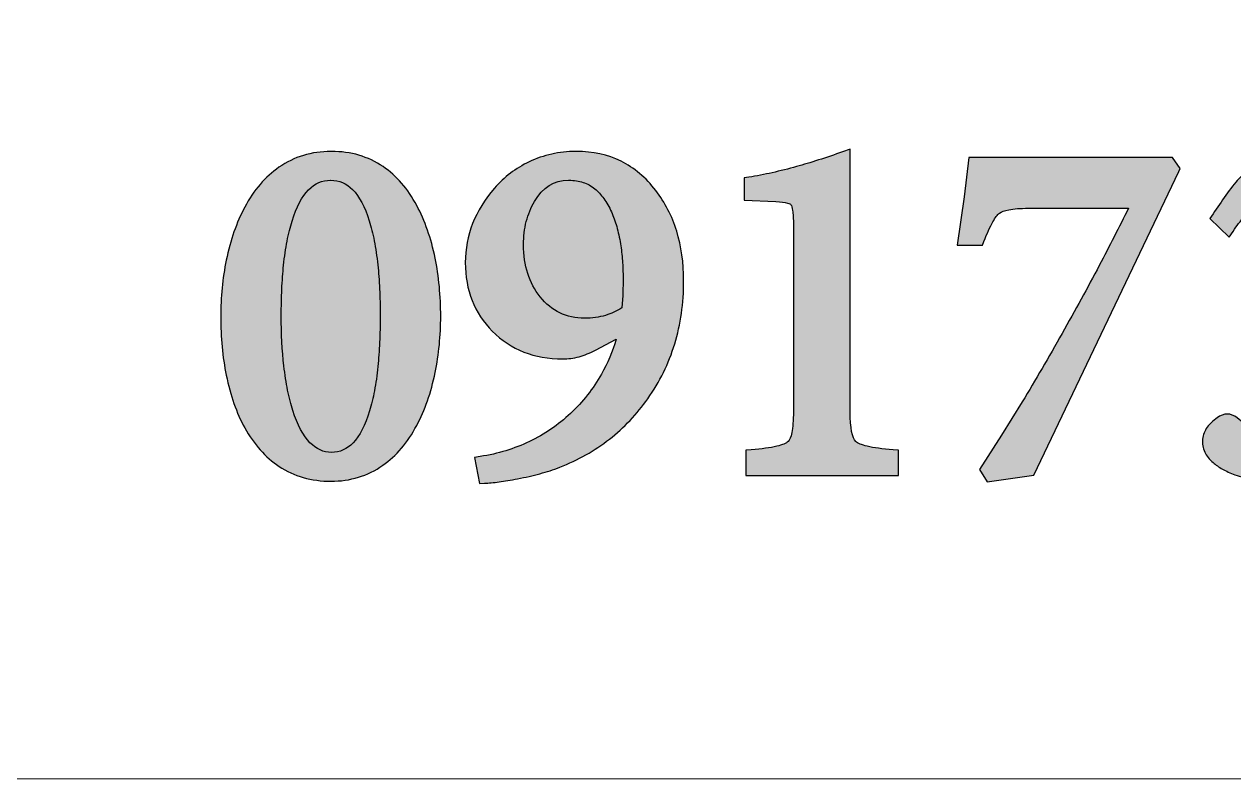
# Model space of a CAD drawing. Header units: millimetres. Extents: x -228 to -124, y -139 to -90.
# Drawn here: x -153.26 to -144.1, y -138.95 to -133.24 of the extents above; entities that cross this region are included whole.
import ezdxf

# ---------------------------------------------------------------- set-up
doc = ezdxf.new("R2010")
doc.units = ezdxf.units.MM
doc.header["$MEASUREMENT"] = 0
doc.layers.add('Layer 1', color=7, linetype='Continuous')

msp = doc.modelspace()

# ---------------------------------------------------------------- hatches: boundary and pattern name
at = {"layer": 'Layer 1', "true_color": 0x373435}
h = msp.add_hatch(color=250, dxfattribs=at)
edge = h.paths.add_edge_path()
edge.add_spline(control_points=[(-150.9351, -134.2027), (-150.8621, -134.2027), (-150.793, -134.2123), (-150.7277, -134.2313), (-150.6622, -134.2505), (-150.601, -134.2795), (-150.5447, -134.3175), (-150.4937, -134.3524), (-150.4468, -134.3944), (-150.4045, -134.4436), (-150.3622, -134.4926), (-150.3239, -134.5489), (-150.2899, -134.6122), (-150.2592, -134.6694), (-150.2319, -134.7318), (-150.2086, -134.7982), (-150.1855, -134.8641), (-150.1659, -134.935), (-150.1502, -135.0102), (-150.1363, -135.0791), (-150.1258, -135.1508), (-150.1188, -135.2258), (-150.1119, -135.3003), (-150.1082, -135.3758), (-150.1082, -135.4517), (-150.1082, -135.5237), (-150.1119, -135.5958), (-150.1188, -135.6677), (-150.1257, -135.7385), (-150.1363, -135.8086), (-150.1502, -135.8772), (-150.166, -135.9534), (-150.1856, -136.0251), (-150.2086, -136.0915), (-150.2319, -136.1586), (-150.2592, -136.221), (-150.2899, -136.2782), (-150.3248, -136.3435), (-150.3635, -136.4014), (-150.4059, -136.4512), (-150.4491, -136.5019), (-150.4963, -136.5452), (-150.5469, -136.5803), (-150.6042, -136.6202), (-150.666, -136.6506), (-150.7315, -136.6705), (-150.7973, -136.6907), (-150.8671, -136.7009), (-150.9403, -136.7009), (-151.014, -136.7009), (-151.0837, -136.6914), (-151.1489, -136.6729), (-151.2148, -136.6542), (-151.2762, -136.6258), (-151.3328, -136.5885), (-151.3843, -136.5542), (-151.4321, -136.5123), (-151.4757, -136.4632), (-151.5187, -136.4148), (-151.5579, -136.359), (-151.5926, -136.2967), (-151.6237, -136.2401), (-151.6511, -136.1783), (-151.6743, -136.1118), (-151.6974, -136.046), (-151.7171, -135.9742), (-151.7329, -135.8979), (-151.7467, -135.8289), (-151.7572, -135.7572), (-151.7641, -135.6833), (-151.771, -135.6084), (-151.7747, -135.532), (-151.7747, -135.4541), (-151.7747, -135.3813), (-151.771, -135.3085), (-151.7641, -135.2363), (-151.7574, -135.1652), (-151.7467, -135.095), (-151.7329, -135.0261), (-151.7171, -134.9504), (-151.6974, -134.879), (-151.6743, -134.8125), (-151.6512, -134.7459), (-151.6238, -134.6831), (-151.5929, -134.6249), (-151.5582, -134.5599), (-151.5191, -134.5021), (-151.4763, -134.4522), (-151.433, -134.4017), (-151.3851, -134.3585), (-151.3332, -134.3229), (-151.2761, -134.283), (-151.2141, -134.2528), (-151.1485, -134.2328), (-151.0828, -134.2128), (-151.0131, -134.2027), (-150.9403, -134.2027), (-150.9403, -134.2027), (-150.9351, -134.2027), (-150.9351, -134.2027)], knot_values=[0, 0, 0, 0, 0.030303, 0.030303, 0.030303, 0.060606, 0.060606, 0.060606, 0.090909, 0.090909, 0.090909, 0.121212, 0.121212, 0.121212, 0.151515, 0.151515, 0.151515, 0.181818, 0.181818, 0.181818, 0.212121, 0.212121, 0.212121, 0.242424, 0.242424, 0.242424, 0.272727, 0.272727, 0.272727, 0.30303, 0.30303, 0.30303, 0.333333, 0.333333, 0.333333, 0.363636, 0.363636, 0.363636, 0.393939, 0.393939, 0.393939, 0.424242, 0.424242, 0.424242, 0.454545, 0.454545, 0.454545, 0.484848, 0.484848, 0.484848, 0.515152, 0.515152, 0.515152, 0.545455, 0.545455, 0.545455, 0.575758, 0.575758, 0.575758, 0.606061, 0.606061, 0.606061, 0.636364, 0.636364, 0.636364, 0.666667, 0.666667, 0.666667, 0.69697, 0.69697, 0.69697, 0.727273, 0.727273, 0.727273, 0.757576, 0.757576, 0.757576, 0.787879, 0.787879, 0.787879, 0.818182, 0.818182, 0.818182, 0.848485, 0.848485, 0.848485, 0.878788, 0.878788, 0.878788, 0.909091, 0.909091, 0.909091, 0.939394, 0.939394, 0.939394, 0.969697, 0.969697, 0.969697, 1, 1, 1, 1], degree=3, periodic=1)
h = msp.add_hatch(color=250, dxfattribs=at)
edge = h.paths.add_edge_path()
edge.add_spline(control_points=[(-149.0799, -134.2027), (-148.9556, -134.2027), (-148.8431, -134.2275), (-148.7427, -134.2769), (-148.6424, -134.3264), (-148.5545, -134.4006), (-148.4796, -134.4989), (-148.4093, -134.5899), (-148.3562, -134.6928), (-148.321, -134.8073), (-148.2862, -134.9215), (-148.2684, -135.0469), (-148.2684, -135.1832), (-148.2684, -135.3524), (-148.2912, -135.5117), (-148.3364, -135.6606), (-148.3817, -135.8099), (-148.4498, -135.9483), (-148.54, -136.0754), (-148.6225, -136.1932), (-148.7197, -136.2956), (-148.831, -136.3823), (-148.9424, -136.469), (-149.0679, -136.5402), (-149.2072, -136.5953), (-149.2547, -136.6133), (-149.3048, -136.6295), (-149.3576, -136.6438), (-149.4097, -136.6579), (-149.4664, -136.6708), (-149.5269, -136.6822), (-149.5774, -136.6923), (-149.624, -136.7003), (-149.6658, -136.706), (-149.7076, -136.7116), (-149.7451, -136.7152), (-149.7773, -136.7162), (-149.7773, -136.7162), (-149.8143, -136.7174), (-149.8143, -136.7174), (-149.8143, -136.7174), (-149.8534, -136.521), (-149.8534, -136.521), (-149.8534, -136.521), (-149.8085, -136.5138), (-149.8085, -136.5138), (-149.6745, -136.4924), (-149.5503, -136.4544), (-149.4366, -136.4001), (-149.3231, -136.3458), (-149.2192, -136.2747), (-149.1252, -136.187), (-149.0311, -136.099), (-148.9532, -136.0001), (-148.8914, -135.8909), (-148.8448, -135.8083), (-148.8073, -135.7193), (-148.7789, -135.624), (-148.7789, -135.624), (-148.9365, -135.7078), (-148.9365, -135.7078), (-148.9779, -135.7299), (-149.0193, -135.7465), (-149.0605, -135.7576), (-149.1021, -135.7687), (-149.1436, -135.7744), (-149.1849, -135.7744), (-149.2925, -135.7744), (-149.391, -135.7568), (-149.4798, -135.7219), (-149.569, -135.6869), (-149.6482, -135.6342), (-149.7175, -135.5643), (-149.7855, -135.4962), (-149.8369, -135.4182), (-149.8711, -135.331), (-149.9049, -135.2445), (-149.922, -135.149), (-149.922, -135.0448), (-149.922, -134.8382), (-149.8483, -134.6499), (-149.7014, -134.4813), (-149.6647, -134.4391), (-149.6239, -134.4008), (-149.58, -134.3673), (-149.5368, -134.3344), (-149.4896, -134.3056), (-149.439, -134.2813), (-149.3842, -134.2551), (-149.3269, -134.2353), (-149.2679, -134.2223), (-149.209, -134.2093), (-149.148, -134.2027), (-149.0851, -134.2027), (-149.0851, -134.2027), (-149.0799, -134.2027), (-149.0799, -134.2027)], knot_values=[0, 0, 0, 0, 0.03125, 0.03125, 0.03125, 0.0625, 0.0625, 0.0625, 0.09375, 0.09375, 0.09375, 0.125, 0.125, 0.125, 0.15625, 0.15625, 0.15625, 0.1875, 0.1875, 0.1875, 0.21875, 0.21875, 0.21875, 0.25, 0.25, 0.25, 0.28125, 0.28125, 0.28125, 0.3125, 0.3125, 0.3125, 0.34375, 0.34375, 0.34375, 0.375, 0.375, 0.375, 0.40625, 0.40625, 0.40625, 0.4375, 0.4375, 0.4375, 0.46875, 0.46875, 0.46875, 0.5, 0.5, 0.5, 0.53125, 0.53125, 0.53125, 0.5625, 0.5625, 0.5625, 0.59375, 0.59375, 0.59375, 0.625, 0.625, 0.625, 0.65625, 0.65625, 0.65625, 0.6875, 0.6875, 0.6875, 0.71875, 0.71875, 0.71875, 0.75, 0.75, 0.75, 0.78125, 0.78125, 0.78125, 0.8125, 0.8125, 0.8125, 0.84375, 0.84375, 0.84375, 0.875, 0.875, 0.875, 0.90625, 0.90625, 0.90625, 0.9375, 0.9375, 0.9375, 0.96875, 0.96875, 0.96875, 1, 1, 1, 1], degree=3, periodic=1)
h = msp.add_hatch(color=250, dxfattribs=at)
edge = h.paths.add_edge_path()
edge.add_spline(control_points=[(-147.7981, -136.6133), (-147.7981, -136.6133), (-147.7981, -136.465), (-147.7981, -136.465), (-147.7981, -136.465), (-147.7574, -136.4621), (-147.7574, -136.4621), (-147.6765, -136.4564), (-147.6116, -136.4476), (-147.5636, -136.436), (-147.5203, -136.4256), (-147.4913, -136.4134), (-147.4775, -136.4001), (-147.4661, -136.3893), (-147.4567, -136.3666), (-147.4498, -136.3327), (-147.4416, -136.293), (-147.4373, -136.2397), (-147.4373, -136.1732), (-147.4373, -136.1732), (-147.4373, -134.7608), (-147.4373, -134.7608), (-147.4373, -134.7136), (-147.4395, -134.6762), (-147.4437, -134.6491), (-147.4471, -134.6266), (-147.4514, -134.6118), (-147.4561, -134.6059), (-147.4588, -134.6023), (-147.4677, -134.5984), (-147.4825, -134.5942), (-147.5036, -134.5885), (-147.533, -134.5842), (-147.5702, -134.5818), (-147.5702, -134.5818), (-147.811, -134.5727), (-147.811, -134.5727), (-147.811, -134.5727), (-147.811, -134.4033), (-147.811, -134.4033), (-147.811, -134.4033), (-147.7741, -134.3976), (-147.7741, -134.3976), (-147.7166, -134.3885), (-147.6573, -134.377), (-147.597, -134.3637), (-147.5369, -134.3502), (-147.4754, -134.3346), (-147.4131, -134.317), (-147.3618, -134.3031), (-147.3066, -134.2864), (-147.2476, -134.2675), (-147.1879, -134.2484), (-147.1269, -134.2275), (-147.0653, -134.2054), (-147.0653, -134.2054), (-147.0068, -134.1844), (-147.0068, -134.1844), (-147.0068, -134.1844), (-147.0068, -136.1732), (-147.0068, -136.1732), (-147.0068, -136.2986), (-146.9927, -136.374), (-146.9649, -136.3993), (-146.9504, -136.4133), (-146.9213, -136.4253), (-146.8774, -136.4357), (-146.829, -136.4476), (-146.7635, -136.4564), (-146.6819, -136.4621), (-146.6819, -136.4621), (-146.641, -136.4648), (-146.641, -136.4648), (-146.641, -136.4648), (-146.641, -136.6571), (-146.641, -136.6571), (-146.641, -136.6571), (-147.7981, -136.6571), (-147.7981, -136.6571), (-147.7981, -136.6571), (-147.7981, -136.6133), (-147.7981, -136.6133)], knot_values=[0, 0, 0, 0, 0.037037, 0.037037, 0.037037, 0.074074, 0.074074, 0.074074, 0.111111, 0.111111, 0.111111, 0.148148, 0.148148, 0.148148, 0.185185, 0.185185, 0.185185, 0.222222, 0.222222, 0.222222, 0.259259, 0.259259, 0.259259, 0.296296, 0.296296, 0.296296, 0.333333, 0.333333, 0.333333, 0.37037, 0.37037, 0.37037, 0.407407, 0.407407, 0.407407, 0.444444, 0.444444, 0.444444, 0.481481, 0.481481, 0.481481, 0.518519, 0.518519, 0.518519, 0.555556, 0.555556, 0.555556, 0.592593, 0.592593, 0.592593, 0.62963, 0.62963, 0.62963, 0.666667, 0.666667, 0.666667, 0.703704, 0.703704, 0.703704, 0.740741, 0.740741, 0.740741, 0.777778, 0.777778, 0.777778, 0.814815, 0.814815, 0.814815, 0.851852, 0.851852, 0.851852, 0.888889, 0.888889, 0.888889, 0.925926, 0.925926, 0.925926, 0.962963, 0.962963, 0.962963, 1, 1, 1, 1], degree=3, periodic=1)
h = msp.add_hatch(color=250, dxfattribs=at)
edge = h.paths.add_edge_path()
edge.add_spline(control_points=[(-143.2592, -135.186), (-143.207, -135.2006), (-143.1587, -135.2195), (-143.1143, -135.2426), (-143.0443, -135.2791), (-142.9832, -135.3264), (-142.9317, -135.3841), (-142.8821, -135.4391), (-142.8449, -135.5001), (-142.8204, -135.5662), (-142.796, -135.632), (-142.7842, -135.7032), (-142.785, -135.7789), (-142.7849, -135.8557), (-142.7955, -135.9296), (-142.8167, -136.0001), (-142.838, -136.0706), (-142.8701, -136.1382), (-142.9126, -136.2025), (-142.9494, -136.2567), (-142.9932, -136.3075), (-143.0437, -136.3548), (-143.0937, -136.4019), (-143.1509, -136.446), (-143.2144, -136.4866), (-143.2676, -136.5211), (-143.3228, -136.5517), (-143.3794, -136.5783), (-143.4371, -136.6054), (-143.4967, -136.6286), (-143.5574, -136.6478), (-143.6109, -136.6653), (-143.6608, -136.6785), (-143.7065, -136.6874), (-143.7529, -136.6963), (-143.7957, -136.7009), (-143.8341, -136.7009), (-143.8774, -136.7009), (-143.921, -136.6967), (-143.964, -136.6885), (-144.0072, -136.6804), (-144.0503, -136.6679), (-144.0929, -136.6518), (-144.1283, -136.6385), (-144.1603, -136.624), (-144.1878, -136.6089), (-144.2152, -136.5936), (-144.2389, -136.5772), (-144.2582, -136.5599), (-144.2875, -136.5365), (-144.309, -136.5096), (-144.3224, -136.4799), (-144.3363, -136.4494), (-144.3417, -136.4164), (-144.3384, -136.3816), (-144.3351, -136.3495), (-144.323, -136.3195), (-144.3028, -136.2915), (-144.2847, -136.2666), (-144.2594, -136.2428), (-144.2273, -136.2207), (-144.2032, -136.2017), (-144.1776, -136.1922), (-144.1515, -136.1922), (-144.1255, -136.1922), (-144.1001, -136.2017), (-144.0759, -136.2207), (-144.0759, -136.2207), (-144.0341, -136.2555), (-144.0341, -136.2555), (-144.0341, -136.2555), (-143.9935, -136.2857), (-143.9935, -136.2857), (-143.9935, -136.2857), (-143.9415, -136.3202), (-143.9415, -136.3202), (-143.9415, -136.3202), (-143.8891, -136.3492), (-143.8891, -136.3492), (-143.845, -136.3716), (-143.8007, -136.3884), (-143.756, -136.3994), (-143.7121, -136.4102), (-143.6673, -136.4157), (-143.6218, -136.4157), (-143.5613, -136.4157), (-143.5073, -136.4053), (-143.4603, -136.3845), (-143.4137, -136.364), (-143.3727, -136.3327), (-143.338, -136.2912), (-143.3012, -136.2455), (-143.2731, -136.1905), (-143.2544, -136.127), (-143.2352, -136.0616), (-143.2254, -135.9864), (-143.2254, -135.9017), (-143.2254, -135.8293), (-143.2376, -135.7649), (-143.2616, -135.7093), (-143.2851, -135.6544), (-143.321, -135.6069), (-143.3683, -135.567), (-143.4083, -135.5341), (-143.4529, -135.509), (-143.5013, -135.4924), (-143.5496, -135.4758), (-143.6029, -135.4674), (-143.6602, -135.4674), (-143.6602, -135.4674), (-143.7175, -135.4703), (-143.7175, -135.4703), (-143.7175, -135.4703), (-143.7805, -135.4793), (-143.7805, -135.4793), (-143.7805, -135.4793), (-143.8352, -135.4904), (-143.8352, -135.4904), (-143.8352, -135.4904), (-143.9315, -135.5178), (-143.9315, -135.5178), (-143.9315, -135.5178), (-143.9718, -135.319), (-143.9718, -135.319), (-143.9718, -135.319), (-143.9343, -135.3074), (-143.9343, -135.3074), (-143.8893, -135.2933), (-143.847, -135.2787), (-143.808, -135.2641), (-143.7696, -135.2499), (-143.7341, -135.2349), (-143.7015, -135.22), (-143.6653, -135.2035), (-143.632, -135.1865), (-143.6022, -135.1694), (-143.5725, -135.1522), (-143.546, -135.135), (-143.5236, -135.118), (-143.4722, -135.0774), (-143.4336, -135.033), (-143.4084, -134.9851), (-143.3837, -134.9385), (-143.3712, -134.8875), (-143.3712, -134.8325), (-143.3712, -134.7826), (-143.3791, -134.7384), (-143.3944, -134.7004), (-143.4093, -134.663), (-143.4319, -134.6306), (-143.4614, -134.6039), (-143.4897, -134.5789), (-143.5224, -134.5599), (-143.5589, -134.5473), (-143.5963, -134.5347), (-143.6389, -134.5281), (-143.686, -134.5281), (-143.7289, -134.5281), (-143.7708, -134.5352), (-143.8109, -134.5493), (-143.8518, -134.5635), (-143.8922, -134.5854), (-143.931, -134.614), (-143.9618, -134.6368), (-143.992, -134.6646), (-144.0213, -134.6967), (-144.0508, -134.7288), (-144.0798, -134.7662), (-144.1077, -134.808), (-144.1077, -134.808), (-144.1368, -134.8516), (-144.1368, -134.8516), (-144.1368, -134.8516), (-144.2829, -134.7097), (-144.2829, -134.7097), (-144.2208, -134.6222), (-144.153, -134.5156), (-144.087, -134.435), (-144.0561, -134.4005), (-144.0218, -134.3692), (-143.985, -134.3418), (-143.9481, -134.3146), (-143.9082, -134.2906), (-143.8659, -134.2707), (-143.8177, -134.2483), (-143.7682, -134.2312), (-143.7177, -134.2199), (-143.6671, -134.2085), (-143.6155, -134.2027), (-143.5632, -134.2027), (-143.5632, -134.2027), (-143.5604, -134.2027), (-143.5604, -134.2027), (-143.469, -134.2027), (-143.3857, -134.2153), (-143.3112, -134.2403), (-143.2357, -134.2656), (-143.1692, -134.3039), (-143.1119, -134.3545), (-143.0551, -134.4043), (-143.0123, -134.4622), (-142.9837, -134.5275), (-142.9553, -134.5925), (-142.9409, -134.6645), (-142.9409, -134.7429), (-142.9409, -134.7981), (-142.9516, -134.8506), (-142.9727, -134.8994), (-142.9935, -134.9479), (-143.025, -134.9932), (-143.0665, -135.0346), (-143.0665, -135.0346), (-143.0683, -135.0363), (-143.0683, -135.0363), (-143.1057, -135.0693), (-143.1464, -135.1024), (-143.19, -135.1354), (-143.19, -135.1354), (-143.2592, -135.186), (-143.2592, -135.186)], knot_values=[0, 0, 0, 0, 0.013699, 0.013699, 0.013699, 0.027397, 0.027397, 0.027397, 0.041096, 0.041096, 0.041096, 0.054795, 0.054795, 0.054795, 0.068493, 0.068493, 0.068493, 0.082192, 0.082192, 0.082192, 0.09589, 0.09589, 0.09589, 0.109589, 0.109589, 0.109589, 0.123288, 0.123288, 0.123288, 0.136986, 0.136986, 0.136986, 0.150685, 0.150685, 0.150685, 0.164384, 0.164384, 0.164384, 0.178082, 0.178082, 0.178082, 0.191781, 0.191781, 0.191781, 0.205479, 0.205479, 0.205479, 0.219178, 0.219178, 0.219178, 0.232877, 0.232877, 0.232877, 0.246575, 0.246575, 0.246575, 0.260274, 0.260274, 0.260274, 0.273973, 0.273973, 0.273973, 0.287671, 0.287671, 0.287671, 0.30137, 0.30137, 0.30137, 0.315068, 0.315068, 0.315068, 0.328767, 0.328767, 0.328767, 0.342466, 0.342466, 0.342466, 0.356164, 0.356164, 0.356164, 0.369863, 0.369863, 0.369863, 0.383562, 0.383562, 0.383562, 0.39726, 0.39726, 0.39726, 0.410959, 0.410959, 0.410959, 0.424658, 0.424658, 0.424658, 0.438356, 0.438356, 0.438356, 0.452055, 0.452055, 0.452055, 0.465753, 0.465753, 0.465753, 0.479452, 0.479452, 0.479452, 0.493151, 0.493151, 0.493151, 0.506849, 0.506849, 0.506849, 0.520548, 0.520548, 0.520548, 0.534247, 0.534247, 0.534247, 0.547945, 0.547945, 0.547945, 0.561644, 0.561644, 0.561644, 0.575342, 0.575342, 0.575342, 0.589041, 0.589041, 0.589041, 0.60274, 0.60274, 0.60274, 0.616438, 0.616438, 0.616438, 0.630137, 0.630137, 0.630137, 0.643836, 0.643836, 0.643836, 0.657534, 0.657534, 0.657534, 0.671233, 0.671233, 0.671233, 0.684932, 0.684932, 0.684932, 0.69863, 0.69863, 0.69863, 0.712329, 0.712329, 0.712329, 0.726027, 0.726027, 0.726027, 0.739726, 0.739726, 0.739726, 0.753425, 0.753425, 0.753425, 0.767123, 0.767123, 0.767123, 0.780822, 0.780822, 0.780822, 0.794521, 0.794521, 0.794521, 0.808219, 0.808219, 0.808219, 0.821918, 0.821918, 0.821918, 0.835616, 0.835616, 0.835616, 0.849315, 0.849315, 0.849315, 0.863014, 0.863014, 0.863014, 0.876712, 0.876712, 0.876712, 0.890411, 0.890411, 0.890411, 0.90411, 0.90411, 0.90411, 0.917808, 0.917808, 0.917808, 0.931507, 0.931507, 0.931507, 0.945205, 0.945205, 0.945205, 0.958904, 0.958904, 0.958904, 0.972603, 0.972603, 0.972603, 0.986301, 0.986301, 0.986301, 1, 1, 1, 1], degree=3, periodic=1)
h = msp.add_hatch(color=250, dxfattribs=at)
edge = h.paths.add_edge_path()
edge.add_spline(control_points=[(-144.5188, -134.3549), (-144.5188, -134.3549), (-145.6165, -136.6557), (-145.6165, -136.6557), (-145.6165, -136.6557), (-145.9695, -136.7042), (-145.9695, -136.7042), (-145.9695, -136.7042), (-146.0281, -136.6131), (-146.0281, -136.6131), (-146.0281, -136.6131), (-145.86, -136.352), (-145.86, -136.352), (-145.86, -136.352), (-145.7037, -136.0997), (-145.7037, -136.0997), (-145.6043, -135.9343), (-145.5038, -135.7613), (-145.4026, -135.5813), (-145.3038, -135.4066), (-145.2098, -135.235), (-145.121, -135.0667), (-145.0443, -134.9213), (-144.9704, -134.7766), (-144.8997, -134.6331), (-144.8997, -134.6331), (-145.6586, -134.6331), (-145.6586, -134.6331), (-145.7183, -134.6331), (-145.7672, -134.6367), (-145.8052, -134.6438), (-145.8392, -134.65), (-145.8632, -134.6589), (-145.8773, -134.6698), (-145.8915, -134.6806), (-145.9081, -134.7033), (-145.927, -134.737), (-145.9478, -134.7742), (-145.9704, -134.8234), (-145.9941, -134.884), (-145.9941, -134.884), (-146.005, -134.912), (-146.005, -134.912), (-146.005, -134.912), (-146.1981, -134.912), (-146.1981, -134.912), (-146.1981, -134.912), (-146.1447, -134.5473), (-146.1447, -134.5473), (-146.1447, -134.5473), (-146.1095, -134.2487), (-146.1095, -134.2487), (-146.1095, -134.2487), (-144.5662, -134.2487), (-144.5662, -134.2487), (-144.5662, -134.2487), (-144.5079, -134.332), (-144.5079, -134.332), (-144.5079, -134.332), (-144.5188, -134.3549), (-144.5188, -134.3549)], knot_values=[0, 0, 0, 0, 0.05, 0.05, 0.05, 0.1, 0.1, 0.1, 0.15, 0.15, 0.15, 0.2, 0.2, 0.2, 0.25, 0.25, 0.25, 0.3, 0.3, 0.3, 0.35, 0.35, 0.35, 0.4, 0.4, 0.4, 0.45, 0.45, 0.45, 0.5, 0.5, 0.5, 0.55, 0.55, 0.55, 0.6, 0.6, 0.6, 0.65, 0.65, 0.65, 0.7, 0.7, 0.7, 0.75, 0.75, 0.75, 0.8, 0.8, 0.8, 0.85, 0.85, 0.85, 0.9, 0.9, 0.9, 0.95, 0.95, 0.95, 1, 1, 1, 1], degree=3, periodic=1)
h = msp.add_hatch(color=250, dxfattribs=at)
edge = h.paths.add_edge_path()
edge.add_spline(control_points=[(-150.9428, -134.4207), (-151.0065, -134.4207), (-151.0618, -134.4446), (-151.1085, -134.4923), (-151.1589, -134.5439), (-151.2007, -134.6233), (-151.2336, -134.7301), (-151.2482, -134.7759), (-151.2611, -134.827), (-151.272, -134.8829), (-151.2829, -134.9392), (-151.2918, -135.0003), (-151.2985, -135.0648), (-151.3042, -135.1221), (-151.3088, -135.183), (-151.3117, -135.247), (-151.3145, -135.3095), (-151.316, -135.3762), (-151.316, -135.4466), (-151.316, -135.5836), (-151.3092, -135.7107), (-151.296, -135.8279), (-151.2886, -135.8924), (-151.2789, -135.9534), (-151.2676, -136.0106), (-151.2563, -136.0675), (-151.2432, -136.1192), (-151.2286, -136.165), (-151.1933, -136.2745), (-151.1497, -136.3561), (-151.0986, -136.4091), (-151.0516, -136.4578), (-150.997, -136.4823), (-150.9351, -136.4823), (-150.8724, -136.4823), (-150.8179, -136.4579), (-150.7716, -136.4098), (-150.7214, -136.3573), (-150.6796, -136.2766), (-150.6468, -136.1684), (-150.6329, -136.1213), (-150.6203, -136.0699), (-150.6102, -136.0151), (-150.5999, -135.9585), (-150.5911, -135.8971), (-150.5846, -135.8313), (-150.5788, -135.7738), (-150.5741, -135.7126), (-150.5712, -135.6481), (-150.5684, -135.585), (-150.5669, -135.5177), (-150.5669, -135.4466), (-150.5669, -135.3752), (-150.5684, -135.3078), (-150.5712, -135.2448), (-150.5741, -135.1805), (-150.5788, -135.1197), (-150.5845, -135.0625), (-150.5919, -134.9975), (-150.6012, -134.9367), (-150.6121, -134.8807), (-150.6226, -134.8255), (-150.6353, -134.7742), (-150.6494, -134.7275), (-150.6829, -134.6217), (-150.7252, -134.5431), (-150.7756, -134.492), (-150.8223, -134.4446), (-150.8772, -134.4207), (-150.9403, -134.4207), (-150.9403, -134.4207), (-150.9428, -134.4207), (-150.9428, -134.4207)], knot_values=[0, 0, 0, 0, 0.041667, 0.041667, 0.041667, 0.083333, 0.083333, 0.083333, 0.125, 0.125, 0.125, 0.166667, 0.166667, 0.166667, 0.208333, 0.208333, 0.208333, 0.25, 0.25, 0.25, 0.291667, 0.291667, 0.291667, 0.333333, 0.333333, 0.333333, 0.375, 0.375, 0.375, 0.416667, 0.416667, 0.416667, 0.458333, 0.458333, 0.458333, 0.5, 0.5, 0.5, 0.541667, 0.541667, 0.541667, 0.583333, 0.583333, 0.583333, 0.625, 0.625, 0.625, 0.666667, 0.666667, 0.666667, 0.708333, 0.708333, 0.708333, 0.75, 0.75, 0.75, 0.791667, 0.791667, 0.791667, 0.833333, 0.833333, 0.833333, 0.875, 0.875, 0.875, 0.916667, 0.916667, 0.916667, 0.958333, 0.958333, 0.958333, 1, 1, 1, 1], degree=3, periodic=1)
h = msp.add_hatch(color=250, dxfattribs=at)
edge = h.paths.add_edge_path()
edge.add_spline(control_points=[(-149.1413, -134.4207), (-149.2492, -134.4207), (-149.3349, -134.4741), (-149.398, -134.5807), (-149.4255, -134.6282), (-149.4465, -134.6796), (-149.4603, -134.7338), (-149.4742, -134.7886), (-149.4814, -134.8471), (-149.4814, -134.909), (-149.4814, -134.9883), (-149.4708, -135.061), (-149.4496, -135.1269), (-149.4287, -135.192), (-149.3971, -135.2515), (-149.3554, -135.3041), (-149.3117, -135.3588), (-149.2617, -135.3997), (-149.2062, -135.4264), (-149.1507, -135.4532), (-149.0881, -135.4666), (-149.0185, -135.4666), (-148.9623, -135.4666), (-148.909, -135.4592), (-148.8594, -135.4442), (-148.8165, -135.4312), (-148.7757, -135.4125), (-148.7375, -135.3881), (-148.7375, -135.3881), (-148.7303, -135.293), (-148.7303, -135.293), (-148.7303, -135.293), (-148.7272, -135.1626), (-148.7272, -135.1626), (-148.7272, -135.1177), (-148.7289, -135.0733), (-148.7321, -135.0301), (-148.7354, -134.9859), (-148.7405, -134.9435), (-148.7469, -134.9031), (-148.7542, -134.8567), (-148.7638, -134.8127), (-148.7753, -134.772), (-148.7865, -134.7322), (-148.8001, -134.6951), (-148.8154, -134.6611), (-148.8324, -134.6236), (-148.852, -134.5894), (-148.8737, -134.5592), (-148.8942, -134.5305), (-148.9169, -134.5058), (-148.9413, -134.4849), (-148.9688, -134.4635), (-148.9986, -134.4474), (-149.0301, -134.4368), (-149.0628, -134.4262), (-149.0983, -134.4207), (-149.1361, -134.4207), (-149.1361, -134.4207), (-149.1413, -134.4207), (-149.1413, -134.4207)], knot_values=[0, 0, 0, 0, 0.05, 0.05, 0.05, 0.1, 0.1, 0.1, 0.15, 0.15, 0.15, 0.2, 0.2, 0.2, 0.25, 0.25, 0.25, 0.3, 0.3, 0.3, 0.35, 0.35, 0.35, 0.4, 0.4, 0.4, 0.45, 0.45, 0.45, 0.5, 0.5, 0.5, 0.55, 0.55, 0.55, 0.6, 0.6, 0.6, 0.65, 0.65, 0.65, 0.7, 0.7, 0.7, 0.75, 0.75, 0.75, 0.8, 0.8, 0.8, 0.85, 0.85, 0.85, 0.9, 0.9, 0.9, 0.95, 0.95, 0.95, 1, 1, 1, 1], degree=3, periodic=1)

# ---------------------------------------------------------------- linework, layer by layer
at = {"layer": 'Layer 1', "color": 250, "lineweight": 18}
msp.add_open_spline([(-160.9662, -99.1549), (-160.9662, -99.1549), (-127.1662, -99.1549), (-127.1662, -99.1549), (-125.5162, -99.1549), (-124.1662, -100.5049), (-124.1662, -102.1549), (-124.1662, -102.1549), (-124.1662, -135.9549), (-124.1662, -135.9549), (-124.1662, -137.6049), (-125.5162, -138.9549), (-127.1662, -138.9549), (-127.1662, -138.9549), (-160.9662, -138.9549), (-160.9662, -138.9549), (-162.6162, -138.9549), (-163.9662, -137.6049), (-163.9662, -135.9549), (-163.9662, -135.9549), (-163.9662, -102.1549), (-163.9662, -102.1549), (-163.9662, -100.5049), (-162.6162, -99.1549), (-160.9662, -99.1549)], degree=3, knots=[0, 0, 0, 0, 0.125, 0.125, 0.125, 0.25, 0.25, 0.25, 0.375, 0.375, 0.375, 0.5, 0.5, 0.5, 0.625, 0.625, 0.625, 0.75, 0.75, 0.75, 0.875, 0.875, 0.875, 1, 1, 1, 1], dxfattribs=at)
at = {"layer": 'Layer 1', "color": 250}
for points, knots in [([(-150.9351, -134.2027), (-150.8621, -134.2027), (-150.793, -134.2123), (-150.7277, -134.2313), (-150.6622, -134.2505), (-150.601, -134.2795), (-150.5447, -134.3175), (-150.4937, -134.3524), (-150.4468, -134.3944), (-150.4045, -134.4436), (-150.3622, -134.4926), (-150.3239, -134.5489), (-150.2899, -134.6122), (-150.2592, -134.6694), (-150.2319, -134.7318), (-150.2086, -134.7982), (-150.1855, -134.8641), (-150.1659, -134.935), (-150.1502, -135.0102), (-150.1363, -135.0791), (-150.1258, -135.1508), (-150.1188, -135.2258), (-150.1119, -135.3003), (-150.1082, -135.3758), (-150.1082, -135.4517), (-150.1082, -135.5237), (-150.1119, -135.5958), (-150.1188, -135.6677), (-150.1257, -135.7385), (-150.1363, -135.8086), (-150.1502, -135.8772), (-150.166, -135.9534), (-150.1856, -136.0251), (-150.2086, -136.0915), (-150.2319, -136.1586), (-150.2592, -136.221), (-150.2899, -136.2782), (-150.3248, -136.3435), (-150.3635, -136.4014), (-150.4059, -136.4512), (-150.4491, -136.5019), (-150.4963, -136.5452), (-150.5469, -136.5803), (-150.6042, -136.6202), (-150.666, -136.6506), (-150.7315, -136.6705), (-150.7973, -136.6907), (-150.8671, -136.7009), (-150.9403, -136.7009), (-151.014, -136.7009), (-151.0837, -136.6914), (-151.1489, -136.6729), (-151.2148, -136.6542), (-151.2762, -136.6258), (-151.3328, -136.5885), (-151.3843, -136.5542), (-151.4321, -136.5123), (-151.4757, -136.4632), (-151.5187, -136.4148), (-151.5579, -136.359), (-151.5926, -136.2967), (-151.6237, -136.2401), (-151.6511, -136.1783), (-151.6743, -136.1118), (-151.6974, -136.046), (-151.7171, -135.9742), (-151.7329, -135.8979), (-151.7467, -135.8289), (-151.7572, -135.7572), (-151.7641, -135.6833), (-151.771, -135.6084), (-151.7747, -135.532), (-151.7747, -135.4541), (-151.7747, -135.3813), (-151.771, -135.3085), (-151.7641, -135.2363), (-151.7574, -135.1652), (-151.7467, -135.095), (-151.7329, -135.0261), (-151.7171, -134.9504), (-151.6974, -134.879), (-151.6743, -134.8125), (-151.6512, -134.7459), (-151.6238, -134.6831), (-151.5929, -134.6249), (-151.5582, -134.5599), (-151.5191, -134.5021), (-151.4763, -134.4522), (-151.433, -134.4017), (-151.3851, -134.3585), (-151.3332, -134.3229), (-151.2761, -134.283), (-151.2141, -134.2528), (-151.1485, -134.2328), (-151.0828, -134.2128), (-151.0131, -134.2027), (-150.9403, -134.2027), (-150.9403, -134.2027), (-150.9351, -134.2027), (-150.9351, -134.2027)], [0, 0, 0, 0, 0.030303, 0.030303, 0.030303, 0.060606, 0.060606, 0.060606, 0.090909, 0.090909, 0.090909, 0.121212, 0.121212, 0.121212, 0.151515, 0.151515, 0.151515, 0.181818, 0.181818, 0.181818, 0.212121, 0.212121, 0.212121, 0.242424, 0.242424, 0.242424, 0.272727, 0.272727, 0.272727, 0.30303, 0.30303, 0.30303, 0.333333, 0.333333, 0.333333, 0.363636, 0.363636, 0.363636, 0.393939, 0.393939, 0.393939, 0.424242, 0.424242, 0.424242, 0.454545, 0.454545, 0.454545, 0.484848, 0.484848, 0.484848, 0.515152, 0.515152, 0.515152, 0.545455, 0.545455, 0.545455, 0.575758, 0.575758, 0.575758, 0.606061, 0.606061, 0.606061, 0.636364, 0.636364, 0.636364, 0.666667, 0.666667, 0.666667, 0.69697, 0.69697, 0.69697, 0.727273, 0.727273, 0.727273, 0.757576, 0.757576, 0.757576, 0.787879, 0.787879, 0.787879, 0.818182, 0.818182, 0.818182, 0.848485, 0.848485, 0.848485, 0.878788, 0.878788, 0.878788, 0.909091, 0.909091, 0.909091, 0.939394, 0.939394, 0.939394, 0.969697, 0.969697, 0.969697, 1, 1, 1, 1]), ([(-149.0799, -134.2027), (-148.9556, -134.2027), (-148.8431, -134.2275), (-148.7427, -134.2769), (-148.6424, -134.3264), (-148.5545, -134.4006), (-148.4796, -134.4989), (-148.4093, -134.5899), (-148.3562, -134.6928), (-148.321, -134.8073), (-148.2862, -134.9215), (-148.2684, -135.0469), (-148.2684, -135.1832), (-148.2684, -135.3524), (-148.2912, -135.5117), (-148.3364, -135.6606), (-148.3817, -135.8099), (-148.4498, -135.9483), (-148.54, -136.0754), (-148.6225, -136.1932), (-148.7197, -136.2956), (-148.831, -136.3823), (-148.9424, -136.469), (-149.0679, -136.5402), (-149.2072, -136.5953), (-149.2547, -136.6133), (-149.3048, -136.6295), (-149.3576, -136.6438), (-149.4097, -136.6579), (-149.4664, -136.6708), (-149.5269, -136.6822), (-149.5774, -136.6923), (-149.624, -136.7003), (-149.6658, -136.706), (-149.7076, -136.7116), (-149.7451, -136.7152), (-149.7773, -136.7162), (-149.7773, -136.7162), (-149.8143, -136.7174), (-149.8143, -136.7174), (-149.8143, -136.7174), (-149.8534, -136.521), (-149.8534, -136.521), (-149.8534, -136.521), (-149.8085, -136.5138), (-149.8085, -136.5138), (-149.6745, -136.4924), (-149.5503, -136.4544), (-149.4366, -136.4001), (-149.3231, -136.3458), (-149.2192, -136.2747), (-149.1252, -136.187), (-149.0311, -136.099), (-148.9532, -136.0001), (-148.8914, -135.8909), (-148.8448, -135.8083), (-148.8073, -135.7193), (-148.7789, -135.624), (-148.7789, -135.624), (-148.9365, -135.7078), (-148.9365, -135.7078), (-148.9779, -135.7299), (-149.0193, -135.7465), (-149.0605, -135.7576), (-149.1021, -135.7687), (-149.1436, -135.7744), (-149.1849, -135.7744), (-149.2925, -135.7744), (-149.391, -135.7568), (-149.4798, -135.7219), (-149.569, -135.6869), (-149.6482, -135.6342), (-149.7175, -135.5643), (-149.7855, -135.4962), (-149.8369, -135.4182), (-149.8711, -135.331), (-149.9049, -135.2445), (-149.922, -135.149), (-149.922, -135.0448), (-149.922, -134.8382), (-149.8483, -134.6499), (-149.7014, -134.4813), (-149.6647, -134.4391), (-149.6239, -134.4008), (-149.58, -134.3673), (-149.5368, -134.3344), (-149.4896, -134.3056), (-149.439, -134.2813), (-149.3842, -134.2551), (-149.3269, -134.2353), (-149.2679, -134.2223), (-149.209, -134.2093), (-149.148, -134.2027), (-149.0851, -134.2027), (-149.0851, -134.2027), (-149.0799, -134.2027), (-149.0799, -134.2027)], [0, 0, 0, 0, 0.03125, 0.03125, 0.03125, 0.0625, 0.0625, 0.0625, 0.09375, 0.09375, 0.09375, 0.125, 0.125, 0.125, 0.15625, 0.15625, 0.15625, 0.1875, 0.1875, 0.1875, 0.21875, 0.21875, 0.21875, 0.25, 0.25, 0.25, 0.28125, 0.28125, 0.28125, 0.3125, 0.3125, 0.3125, 0.34375, 0.34375, 0.34375, 0.375, 0.375, 0.375, 0.40625, 0.40625, 0.40625, 0.4375, 0.4375, 0.4375, 0.46875, 0.46875, 0.46875, 0.5, 0.5, 0.5, 0.53125, 0.53125, 0.53125, 0.5625, 0.5625, 0.5625, 0.59375, 0.59375, 0.59375, 0.625, 0.625, 0.625, 0.65625, 0.65625, 0.65625, 0.6875, 0.6875, 0.6875, 0.71875, 0.71875, 0.71875, 0.75, 0.75, 0.75, 0.78125, 0.78125, 0.78125, 0.8125, 0.8125, 0.8125, 0.84375, 0.84375, 0.84375, 0.875, 0.875, 0.875, 0.90625, 0.90625, 0.90625, 0.9375, 0.9375, 0.9375, 0.96875, 0.96875, 0.96875, 1, 1, 1, 1]), ([(-147.7981, -136.6133), (-147.7981, -136.6133), (-147.7981, -136.465), (-147.7981, -136.465), (-147.7981, -136.465), (-147.7574, -136.4621), (-147.7574, -136.4621), (-147.6765, -136.4564), (-147.6116, -136.4476), (-147.5636, -136.436), (-147.5203, -136.4256), (-147.4913, -136.4134), (-147.4775, -136.4001), (-147.4661, -136.3893), (-147.4567, -136.3666), (-147.4498, -136.3327), (-147.4416, -136.293), (-147.4373, -136.2397), (-147.4373, -136.1732), (-147.4373, -136.1732), (-147.4373, -134.7608), (-147.4373, -134.7608), (-147.4373, -134.7136), (-147.4395, -134.6762), (-147.4437, -134.6491), (-147.4471, -134.6266), (-147.4514, -134.6118), (-147.4561, -134.6059), (-147.4588, -134.6023), (-147.4677, -134.5984), (-147.4825, -134.5942), (-147.5036, -134.5885), (-147.533, -134.5842), (-147.5702, -134.5818), (-147.5702, -134.5818), (-147.811, -134.5727), (-147.811, -134.5727), (-147.811, -134.5727), (-147.811, -134.4033), (-147.811, -134.4033), (-147.811, -134.4033), (-147.7741, -134.3976), (-147.7741, -134.3976), (-147.7166, -134.3885), (-147.6573, -134.377), (-147.597, -134.3637), (-147.5369, -134.3502), (-147.4754, -134.3346), (-147.4131, -134.317), (-147.3618, -134.3031), (-147.3066, -134.2864), (-147.2476, -134.2675), (-147.1879, -134.2484), (-147.1269, -134.2275), (-147.0653, -134.2054), (-147.0653, -134.2054), (-147.0068, -134.1844), (-147.0068, -134.1844), (-147.0068, -134.1844), (-147.0068, -136.1732), (-147.0068, -136.1732), (-147.0068, -136.2986), (-146.9927, -136.374), (-146.9649, -136.3993), (-146.9504, -136.4133), (-146.9213, -136.4253), (-146.8774, -136.4357), (-146.829, -136.4476), (-146.7635, -136.4564), (-146.6819, -136.4621), (-146.6819, -136.4621), (-146.641, -136.4648), (-146.641, -136.4648), (-146.641, -136.4648), (-146.641, -136.6571), (-146.641, -136.6571), (-146.641, -136.6571), (-147.7981, -136.6571), (-147.7981, -136.6571), (-147.7981, -136.6571), (-147.7981, -136.6133), (-147.7981, -136.6133)], [0, 0, 0, 0, 0.037037, 0.037037, 0.037037, 0.074074, 0.074074, 0.074074, 0.111111, 0.111111, 0.111111, 0.148148, 0.148148, 0.148148, 0.185185, 0.185185, 0.185185, 0.222222, 0.222222, 0.222222, 0.259259, 0.259259, 0.259259, 0.296296, 0.296296, 0.296296, 0.333333, 0.333333, 0.333333, 0.37037, 0.37037, 0.37037, 0.407407, 0.407407, 0.407407, 0.444444, 0.444444, 0.444444, 0.481481, 0.481481, 0.481481, 0.518519, 0.518519, 0.518519, 0.555556, 0.555556, 0.555556, 0.592593, 0.592593, 0.592593, 0.62963, 0.62963, 0.62963, 0.666667, 0.666667, 0.666667, 0.703704, 0.703704, 0.703704, 0.740741, 0.740741, 0.740741, 0.777778, 0.777778, 0.777778, 0.814815, 0.814815, 0.814815, 0.851852, 0.851852, 0.851852, 0.888889, 0.888889, 0.888889, 0.925926, 0.925926, 0.925926, 0.962963, 0.962963, 0.962963, 1, 1, 1, 1]), ([(-143.2592, -135.186), (-143.207, -135.2006), (-143.1587, -135.2195), (-143.1143, -135.2426), (-143.0443, -135.2791), (-142.9832, -135.3264), (-142.9317, -135.3841), (-142.8821, -135.4391), (-142.8449, -135.5001), (-142.8204, -135.5662), (-142.796, -135.632), (-142.7842, -135.7032), (-142.785, -135.7789), (-142.7849, -135.8557), (-142.7955, -135.9296), (-142.8167, -136.0001), (-142.838, -136.0706), (-142.8701, -136.1382), (-142.9126, -136.2025), (-142.9494, -136.2567), (-142.9932, -136.3075), (-143.0437, -136.3548), (-143.0937, -136.4019), (-143.1509, -136.446), (-143.2144, -136.4866), (-143.2676, -136.5211), (-143.3228, -136.5517), (-143.3794, -136.5783), (-143.4371, -136.6054), (-143.4967, -136.6286), (-143.5574, -136.6478), (-143.6109, -136.6653), (-143.6608, -136.6785), (-143.7065, -136.6874), (-143.7529, -136.6963), (-143.7957, -136.7009), (-143.8341, -136.7009), (-143.8774, -136.7009), (-143.921, -136.6967), (-143.964, -136.6885), (-144.0072, -136.6804), (-144.0503, -136.6679), (-144.0929, -136.6518), (-144.1283, -136.6385), (-144.1603, -136.624), (-144.1878, -136.6089), (-144.2152, -136.5936), (-144.2389, -136.5772), (-144.2582, -136.5599), (-144.2875, -136.5365), (-144.309, -136.5096), (-144.3224, -136.4799), (-144.3363, -136.4494), (-144.3417, -136.4164), (-144.3384, -136.3816), (-144.3351, -136.3495), (-144.323, -136.3195), (-144.3028, -136.2915), (-144.2847, -136.2666), (-144.2594, -136.2428), (-144.2273, -136.2207), (-144.2032, -136.2017), (-144.1776, -136.1922), (-144.1515, -136.1922), (-144.1255, -136.1922), (-144.1001, -136.2017), (-144.0759, -136.2207), (-144.0759, -136.2207), (-144.0341, -136.2555), (-144.0341, -136.2555), (-144.0341, -136.2555), (-143.9935, -136.2857), (-143.9935, -136.2857), (-143.9935, -136.2857), (-143.9415, -136.3202), (-143.9415, -136.3202), (-143.9415, -136.3202), (-143.8891, -136.3492), (-143.8891, -136.3492), (-143.845, -136.3716), (-143.8007, -136.3884), (-143.756, -136.3994), (-143.7121, -136.4102), (-143.6673, -136.4157), (-143.6218, -136.4157), (-143.5613, -136.4157), (-143.5073, -136.4053), (-143.4603, -136.3845), (-143.4137, -136.364), (-143.3727, -136.3327), (-143.338, -136.2912), (-143.3012, -136.2455), (-143.2731, -136.1905), (-143.2544, -136.127), (-143.2352, -136.0616), (-143.2254, -135.9864), (-143.2254, -135.9017), (-143.2254, -135.8293), (-143.2376, -135.7649), (-143.2616, -135.7093), (-143.2851, -135.6544), (-143.321, -135.6069), (-143.3683, -135.567), (-143.4083, -135.5341), (-143.4529, -135.509), (-143.5013, -135.4924), (-143.5496, -135.4758), (-143.6029, -135.4674), (-143.6602, -135.4674), (-143.6602, -135.4674), (-143.7175, -135.4703), (-143.7175, -135.4703), (-143.7175, -135.4703), (-143.7805, -135.4793), (-143.7805, -135.4793), (-143.7805, -135.4793), (-143.8352, -135.4904), (-143.8352, -135.4904), (-143.8352, -135.4904), (-143.9315, -135.5178), (-143.9315, -135.5178), (-143.9315, -135.5178), (-143.9718, -135.319), (-143.9718, -135.319), (-143.9718, -135.319), (-143.9343, -135.3074), (-143.9343, -135.3074), (-143.8893, -135.2933), (-143.847, -135.2787), (-143.808, -135.2641), (-143.7696, -135.2499), (-143.7341, -135.2349), (-143.7015, -135.22), (-143.6653, -135.2035), (-143.632, -135.1865), (-143.6022, -135.1694), (-143.5725, -135.1522), (-143.546, -135.135), (-143.5236, -135.118), (-143.4722, -135.0774), (-143.4336, -135.033), (-143.4084, -134.9851), (-143.3837, -134.9385), (-143.3712, -134.8875), (-143.3712, -134.8325), (-143.3712, -134.7826), (-143.3791, -134.7384), (-143.3944, -134.7004), (-143.4093, -134.663), (-143.4319, -134.6306), (-143.4614, -134.6039), (-143.4897, -134.5789), (-143.5224, -134.5599), (-143.5589, -134.5473), (-143.5963, -134.5347), (-143.6389, -134.5281), (-143.686, -134.5281), (-143.7289, -134.5281), (-143.7708, -134.5352), (-143.8109, -134.5493), (-143.8518, -134.5635), (-143.8922, -134.5854), (-143.931, -134.614), (-143.9618, -134.6368), (-143.992, -134.6646), (-144.0213, -134.6967), (-144.0508, -134.7288), (-144.0798, -134.7662), (-144.1077, -134.808), (-144.1077, -134.808), (-144.1368, -134.8516), (-144.1368, -134.8516), (-144.1368, -134.8516), (-144.2829, -134.7097), (-144.2829, -134.7097), (-144.2208, -134.6222), (-144.153, -134.5156), (-144.087, -134.435), (-144.0561, -134.4005), (-144.0218, -134.3692), (-143.985, -134.3418), (-143.9481, -134.3146), (-143.9082, -134.2906), (-143.8659, -134.2707), (-143.8177, -134.2483), (-143.7682, -134.2312), (-143.7177, -134.2199), (-143.6671, -134.2085), (-143.6155, -134.2027), (-143.5632, -134.2027), (-143.5632, -134.2027), (-143.5604, -134.2027), (-143.5604, -134.2027), (-143.469, -134.2027), (-143.3857, -134.2153), (-143.3112, -134.2403), (-143.2357, -134.2656), (-143.1692, -134.3039), (-143.1119, -134.3545), (-143.0551, -134.4043), (-143.0123, -134.4622), (-142.9837, -134.5275), (-142.9553, -134.5925), (-142.9409, -134.6645), (-142.9409, -134.7429), (-142.9409, -134.7981), (-142.9516, -134.8506), (-142.9727, -134.8994), (-142.9935, -134.9479), (-143.025, -134.9932), (-143.0665, -135.0346), (-143.0665, -135.0346), (-143.0683, -135.0363), (-143.0683, -135.0363), (-143.1057, -135.0693), (-143.1464, -135.1024), (-143.19, -135.1354), (-143.19, -135.1354), (-143.2592, -135.186), (-143.2592, -135.186)], [0, 0, 0, 0, 0.013699, 0.013699, 0.013699, 0.027397, 0.027397, 0.027397, 0.041096, 0.041096, 0.041096, 0.054795, 0.054795, 0.054795, 0.068493, 0.068493, 0.068493, 0.082192, 0.082192, 0.082192, 0.09589, 0.09589, 0.09589, 0.109589, 0.109589, 0.109589, 0.123288, 0.123288, 0.123288, 0.136986, 0.136986, 0.136986, 0.150685, 0.150685, 0.150685, 0.164384, 0.164384, 0.164384, 0.178082, 0.178082, 0.178082, 0.191781, 0.191781, 0.191781, 0.205479, 0.205479, 0.205479, 0.219178, 0.219178, 0.219178, 0.232877, 0.232877, 0.232877, 0.246575, 0.246575, 0.246575, 0.260274, 0.260274, 0.260274, 0.273973, 0.273973, 0.273973, 0.287671, 0.287671, 0.287671, 0.30137, 0.30137, 0.30137, 0.315068, 0.315068, 0.315068, 0.328767, 0.328767, 0.328767, 0.342466, 0.342466, 0.342466, 0.356164, 0.356164, 0.356164, 0.369863, 0.369863, 0.369863, 0.383562, 0.383562, 0.383562, 0.39726, 0.39726, 0.39726, 0.410959, 0.410959, 0.410959, 0.424658, 0.424658, 0.424658, 0.438356, 0.438356, 0.438356, 0.452055, 0.452055, 0.452055, 0.465753, 0.465753, 0.465753, 0.479452, 0.479452, 0.479452, 0.493151, 0.493151, 0.493151, 0.506849, 0.506849, 0.506849, 0.520548, 0.520548, 0.520548, 0.534247, 0.534247, 0.534247, 0.547945, 0.547945, 0.547945, 0.561644, 0.561644, 0.561644, 0.575342, 0.575342, 0.575342, 0.589041, 0.589041, 0.589041, 0.60274, 0.60274, 0.60274, 0.616438, 0.616438, 0.616438, 0.630137, 0.630137, 0.630137, 0.643836, 0.643836, 0.643836, 0.657534, 0.657534, 0.657534, 0.671233, 0.671233, 0.671233, 0.684932, 0.684932, 0.684932, 0.69863, 0.69863, 0.69863, 0.712329, 0.712329, 0.712329, 0.726027, 0.726027, 0.726027, 0.739726, 0.739726, 0.739726, 0.753425, 0.753425, 0.753425, 0.767123, 0.767123, 0.767123, 0.780822, 0.780822, 0.780822, 0.794521, 0.794521, 0.794521, 0.808219, 0.808219, 0.808219, 0.821918, 0.821918, 0.821918, 0.835616, 0.835616, 0.835616, 0.849315, 0.849315, 0.849315, 0.863014, 0.863014, 0.863014, 0.876712, 0.876712, 0.876712, 0.890411, 0.890411, 0.890411, 0.90411, 0.90411, 0.90411, 0.917808, 0.917808, 0.917808, 0.931507, 0.931507, 0.931507, 0.945205, 0.945205, 0.945205, 0.958904, 0.958904, 0.958904, 0.972603, 0.972603, 0.972603, 0.986301, 0.986301, 0.986301, 1, 1, 1, 1]), ([(-144.5188, -134.3549), (-144.5188, -134.3549), (-145.6165, -136.6557), (-145.6165, -136.6557), (-145.6165, -136.6557), (-145.9695, -136.7042), (-145.9695, -136.7042), (-145.9695, -136.7042), (-146.0281, -136.6131), (-146.0281, -136.6131), (-146.0281, -136.6131), (-145.86, -136.352), (-145.86, -136.352), (-145.86, -136.352), (-145.7037, -136.0997), (-145.7037, -136.0997), (-145.6043, -135.9343), (-145.5038, -135.7613), (-145.4026, -135.5813), (-145.3038, -135.4066), (-145.2098, -135.235), (-145.121, -135.0667), (-145.0443, -134.9213), (-144.9704, -134.7766), (-144.8997, -134.6331), (-144.8997, -134.6331), (-145.6586, -134.6331), (-145.6586, -134.6331), (-145.7183, -134.6331), (-145.7672, -134.6367), (-145.8052, -134.6438), (-145.8392, -134.65), (-145.8632, -134.6589), (-145.8773, -134.6698), (-145.8915, -134.6806), (-145.9081, -134.7033), (-145.927, -134.737), (-145.9478, -134.7742), (-145.9704, -134.8234), (-145.9941, -134.884), (-145.9941, -134.884), (-146.005, -134.912), (-146.005, -134.912), (-146.005, -134.912), (-146.1981, -134.912), (-146.1981, -134.912), (-146.1981, -134.912), (-146.1447, -134.5473), (-146.1447, -134.5473), (-146.1447, -134.5473), (-146.1095, -134.2487), (-146.1095, -134.2487), (-146.1095, -134.2487), (-144.5662, -134.2487), (-144.5662, -134.2487), (-144.5662, -134.2487), (-144.5079, -134.332), (-144.5079, -134.332), (-144.5079, -134.332), (-144.5188, -134.3549), (-144.5188, -134.3549)], [0, 0, 0, 0, 0.05, 0.05, 0.05, 0.1, 0.1, 0.1, 0.15, 0.15, 0.15, 0.2, 0.2, 0.2, 0.25, 0.25, 0.25, 0.3, 0.3, 0.3, 0.35, 0.35, 0.35, 0.4, 0.4, 0.4, 0.45, 0.45, 0.45, 0.5, 0.5, 0.5, 0.55, 0.55, 0.55, 0.6, 0.6, 0.6, 0.65, 0.65, 0.65, 0.7, 0.7, 0.7, 0.75, 0.75, 0.75, 0.8, 0.8, 0.8, 0.85, 0.85, 0.85, 0.9, 0.9, 0.9, 0.95, 0.95, 0.95, 1, 1, 1, 1]), ([(-150.9428, -134.4207), (-151.0065, -134.4207), (-151.0618, -134.4446), (-151.1085, -134.4923), (-151.1589, -134.5439), (-151.2007, -134.6233), (-151.2336, -134.7301), (-151.2482, -134.7759), (-151.2611, -134.827), (-151.272, -134.8829), (-151.2829, -134.9392), (-151.2918, -135.0003), (-151.2985, -135.0648), (-151.3042, -135.1221), (-151.3088, -135.183), (-151.3117, -135.247), (-151.3145, -135.3095), (-151.316, -135.3762), (-151.316, -135.4466), (-151.316, -135.5836), (-151.3092, -135.7107), (-151.296, -135.8279), (-151.2886, -135.8924), (-151.2789, -135.9534), (-151.2676, -136.0106), (-151.2563, -136.0675), (-151.2432, -136.1192), (-151.2286, -136.165), (-151.1933, -136.2745), (-151.1497, -136.3561), (-151.0986, -136.4091), (-151.0516, -136.4578), (-150.997, -136.4823), (-150.9351, -136.4823), (-150.8724, -136.4823), (-150.8179, -136.4579), (-150.7716, -136.4098), (-150.7214, -136.3573), (-150.6796, -136.2766), (-150.6468, -136.1684), (-150.6329, -136.1213), (-150.6203, -136.0699), (-150.6102, -136.0151), (-150.5999, -135.9585), (-150.5911, -135.8971), (-150.5846, -135.8313), (-150.5788, -135.7738), (-150.5741, -135.7126), (-150.5712, -135.6481), (-150.5684, -135.585), (-150.5669, -135.5177), (-150.5669, -135.4466), (-150.5669, -135.3752), (-150.5684, -135.3078), (-150.5712, -135.2448), (-150.5741, -135.1805), (-150.5788, -135.1197), (-150.5845, -135.0625), (-150.5919, -134.9975), (-150.6012, -134.9367), (-150.6121, -134.8807), (-150.6226, -134.8255), (-150.6353, -134.7742), (-150.6494, -134.7275), (-150.6829, -134.6217), (-150.7252, -134.5431), (-150.7756, -134.492), (-150.8223, -134.4446), (-150.8772, -134.4207), (-150.9403, -134.4207), (-150.9403, -134.4207), (-150.9428, -134.4207), (-150.9428, -134.4207)], [0, 0, 0, 0, 0.041667, 0.041667, 0.041667, 0.083333, 0.083333, 0.083333, 0.125, 0.125, 0.125, 0.166667, 0.166667, 0.166667, 0.208333, 0.208333, 0.208333, 0.25, 0.25, 0.25, 0.291667, 0.291667, 0.291667, 0.333333, 0.333333, 0.333333, 0.375, 0.375, 0.375, 0.416667, 0.416667, 0.416667, 0.458333, 0.458333, 0.458333, 0.5, 0.5, 0.5, 0.541667, 0.541667, 0.541667, 0.583333, 0.583333, 0.583333, 0.625, 0.625, 0.625, 0.666667, 0.666667, 0.666667, 0.708333, 0.708333, 0.708333, 0.75, 0.75, 0.75, 0.791667, 0.791667, 0.791667, 0.833333, 0.833333, 0.833333, 0.875, 0.875, 0.875, 0.916667, 0.916667, 0.916667, 0.958333, 0.958333, 0.958333, 1, 1, 1, 1]), ([(-149.1413, -134.4207), (-149.2492, -134.4207), (-149.3349, -134.4741), (-149.398, -134.5807), (-149.4255, -134.6282), (-149.4465, -134.6796), (-149.4603, -134.7338), (-149.4742, -134.7886), (-149.4814, -134.8471), (-149.4814, -134.909), (-149.4814, -134.9883), (-149.4708, -135.061), (-149.4496, -135.1269), (-149.4287, -135.192), (-149.3971, -135.2515), (-149.3554, -135.3041), (-149.3117, -135.3588), (-149.2617, -135.3997), (-149.2062, -135.4264), (-149.1507, -135.4532), (-149.0881, -135.4666), (-149.0185, -135.4666), (-148.9623, -135.4666), (-148.909, -135.4592), (-148.8594, -135.4442), (-148.8165, -135.4312), (-148.7757, -135.4125), (-148.7375, -135.3881), (-148.7375, -135.3881), (-148.7303, -135.293), (-148.7303, -135.293), (-148.7303, -135.293), (-148.7272, -135.1626), (-148.7272, -135.1626), (-148.7272, -135.1177), (-148.7289, -135.0733), (-148.7321, -135.0301), (-148.7354, -134.9859), (-148.7405, -134.9435), (-148.7469, -134.9031), (-148.7542, -134.8567), (-148.7638, -134.8127), (-148.7753, -134.772), (-148.7865, -134.7322), (-148.8001, -134.6951), (-148.8154, -134.6611), (-148.8324, -134.6236), (-148.852, -134.5894), (-148.8737, -134.5592), (-148.8942, -134.5305), (-148.9169, -134.5058), (-148.9413, -134.4849), (-148.9688, -134.4635), (-148.9986, -134.4474), (-149.0301, -134.4368), (-149.0628, -134.4262), (-149.0983, -134.4207), (-149.1361, -134.4207), (-149.1361, -134.4207), (-149.1413, -134.4207), (-149.1413, -134.4207)], [0, 0, 0, 0, 0.05, 0.05, 0.05, 0.1, 0.1, 0.1, 0.15, 0.15, 0.15, 0.2, 0.2, 0.2, 0.25, 0.25, 0.25, 0.3, 0.3, 0.3, 0.35, 0.35, 0.35, 0.4, 0.4, 0.4, 0.45, 0.45, 0.45, 0.5, 0.5, 0.5, 0.55, 0.55, 0.55, 0.6, 0.6, 0.6, 0.65, 0.65, 0.65, 0.7, 0.7, 0.7, 0.75, 0.75, 0.75, 0.8, 0.8, 0.8, 0.85, 0.85, 0.85, 0.9, 0.9, 0.9, 0.95, 0.95, 0.95, 1, 1, 1, 1])]:
    msp.add_open_spline(points, degree=3, knots=knots, dxfattribs=at)

doc.saveas('drawing.dxf')
